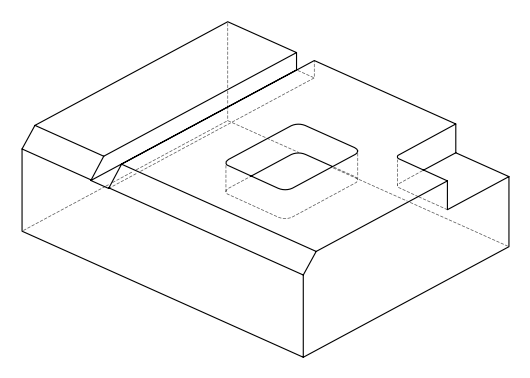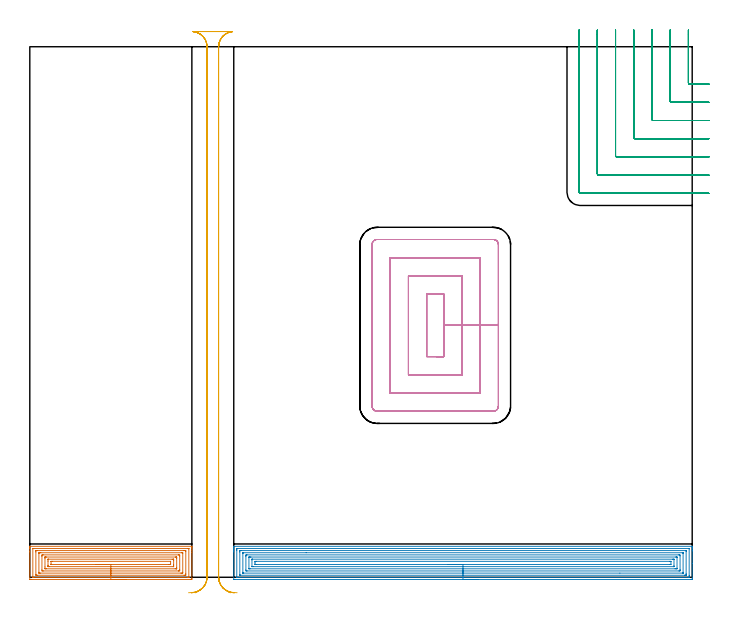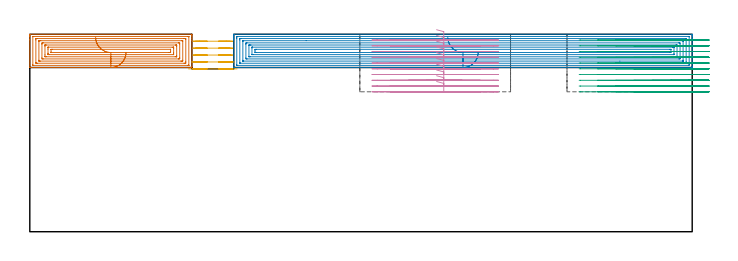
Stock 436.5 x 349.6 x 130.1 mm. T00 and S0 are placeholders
(PLAN: 5 operations, 2 tool changes, 75.3 min)
(1 AREA_MILL | FG_CHAMFER_SURFACE | UGT0205_001 | 7.21 min | 27541 mm3)
(2 AREA_MILL_1 | FG_CHAMFER_SURFACE_1 | UGT0205_001 | 19.71 min | 74382 mm3)
(3 MILL_CORNER_NOTCH_RECTANGULAR | CORNER_NOTCH_RECTANGULAR | NXT0201_012 | Follow Part, ap 4, ae 75% | 18.79 min | 326447 mm3)
(4 MILL_RECTANGULAR_POCKET | POCKET_RECTANGULAR_STRAIGHT | NXT0201_012 | Follow Part, ap 4, ae 75% | 21.64 min | 482116 mm3)
(5 MILL_RECTANGULAR_SLOT | SLOT_RECTANGULAR | UGT0201_094 | Follow Part, ap 5, ae 75% | 7.93 min | 216102 mm3)
(TOOL UGT0205_001 | Chamfer Mill 20 x 3 x 45 deg. | D20 FL50 Z2)
(TOOL NXT0201_012 | ENDMILL 16mm [2P460-1600-NA 1630] | D16 FL38 Z6)
(TOOL UGT0201_094 | End mill 20 mm | D20 FL38 Z4)
(OP 1 AREA_MILL)
G17 G21 G94 G90
T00 M6
G54
G17 G0 G90 X63.4 Y-1.5 S1061 M3
G43 Z140.1 H0
Z118.2
G94 G1 X63.362 Z117.328 F250.
X63.248 Z116.463
X63.059 Z115.612
X62.797 Z114.78
X62.463 Z113.974
X62.06 Z113.2
X61.592 Z112.464
X61.06 Z111.772
X60.471 Z111.129
X59.828 Z110.54
X59.136 Z110.008
X58.4 Z109.54
X57.626 Z109.137
X56.82 Z108.803
X55.988 Z108.541
X55.136 Z108.352
X54.272 Z108.238
X53.4 Z108.2
X0.632
X0.15 Y-1.495 Z108.203
X0.01 Y-1.492 Z108.206
X0. Y-1.348 Z108.349
Y16.735 Z126.43
Y19.113 Z128.808
Y19.84 Z129.539
Y20.062 Z129.761
X0.003 Y20.233 Z129.926
X0.01 Y20.397 Z130.089
X0.185 Y20.4 Z130.1
X106.615
X106.79 Y20.397 Z130.089
X106.797 Y20.233 Z129.926
X106.8 Y20.061 Z129.761
Y19.84 Z129.539
Y19.113 Z128.807
Y17.871 Z127.567
Y16.477 Z126.173
Y-0.834 Z108.864
X106.797 Y-1.091 Z108.607
X106.79 Y-1.492 Z108.205
X106.58 Y-1.496 Z108.202
X106.168 Y-1.5 Z108.2
X53.4
Y-0.086 Z109.614
X2.421 Y-0.085 Z109.615
X2.29 Y-0.084 Z109.616
X2.056 Y-0.079 Z109.621
X2.009 Y-0.075 Z109.625
X2.005 Y-0.042 Z109.658
X2.003 Y-0.006 Z109.694
X2. Y0.201 Z109.901
X2.001 Y18.785 Z128.485
X2.003 Y18.896 Z128.596
X2.008 Y18.968 Z128.668
X2.012 Y18.98 Z128.68
X2.016 Y18.982 Z128.682
X2.039 Y18.984 Z128.684
X2.421 Y18.986 Z128.686
X2.55
X104.379 Y18.985 Z128.685
X104.51 Y18.984 Z128.684
X104.744 Y18.979 Z128.679
X104.791 Y18.975 Z128.675
X104.795 Y18.942 Z128.642
X104.797 Y18.906 Z128.606
X104.8 Y18.7 Z128.4
X104.799 Y0.114 Z109.814
X104.797 Y0.004 Z109.704
X104.792 Y-0.069 Z109.631
X104.788 Y-0.08 Z109.62
X104.784 Y-0.082 Z109.618
X104.761 Y-0.084 Z109.616
X104.379 Y-0.086 Z109.614
X104.25
X53.4
Y1.328 Z111.028
X5.104 Y1.329 Z111.029
X4.426 Y1.332 Z111.032
X4.21 Y1.335 Z111.035
X4.01 Y1.345 Z111.045
X4.005 Y1.544 Z111.244
X4.001 Y1.749 Z111.449
Y16.683 Z126.383
X4.005 Y17.356 Z127.056
X4.007 Y17.555 Z127.255
X4.21 Y17.564 Z127.264
X4.886 Y17.57 Z127.27
X5.104 Y17.571 Z127.271
X101.696
X102.374 Y17.568 Z127.268
X102.59 Y17.564 Z127.264
X102.79 Y17.555 Z127.255
X102.795 Y17.356 Z127.056
X102.799 Y17.151 Z126.851
X102.8 Y2.217 Z111.917
X102.795 Y1.544 Z111.244
X102.793 Y1.345 Z111.045
X102.59 Y1.335 Z111.035
X101.914 Y1.33 Z111.03
X101.696 Y1.329 Z111.029
X53.4 Y1.328 Z111.028
Y2.743 Z112.443
X6.893
X6.566 Y2.744 Z112.444
X6.151 Y2.748 Z112.448
X6.075 Y2.75 Z112.45
X6.01 Y2.759 Z112.459
X6.007 Y2.863 Z112.563
X6. Y3.3 Z113.
Y15.597 Z125.297
X6.007 Y16.037 Z125.737
X6.01 Y16.141 Z125.841
X6.136 Y16.15 Z125.85
X6.328 Y16.154 Z125.854
X6.893 Y16.157 Z125.857
X7.219
X99.907
X100.234 Y16.156 Z125.856
X100.649 Y16.152 Z125.852
X100.725 Y16.15 Z125.85
X100.79 Y16.141 Z125.841
X100.793 Y16.037 Z125.737
X100.8 Y15.6 Z125.3
Y3.303 Z113.003
X100.793 Y2.863 Z112.563
X100.79 Y2.759 Z112.459
X100.665 Y2.75 Z112.45
X100.472 Y2.746 Z112.446
X99.907 Y2.743 Z112.443
X99.581
X53.4
Y4.157 Z113.857
X8.704
X8.682 Y4.158 Z113.858
X8.01 Y4.179 Z113.879
X8.001 Y4.848 Z114.548
Y13.842 Z123.542
X8.004 Y14.507 Z124.207
X8.01 Y14.72 Z124.42
X8.659 Y14.742 Z124.442
X8.682 Y14.743 Z124.443
X98.096
X98.118 Y14.742 Z124.442
X98.79 Y14.72 Z124.42
X98.799 Y14.052 Z123.752
Y5.058 Z114.758
X98.796 Y4.392 Z114.092
X98.79 Y4.179 Z113.879
X98.141 Y4.158 Z113.858
X98.118 Y4.157 Z113.857
X53.4
Y5.571 Z115.271
X10.842 Y5.572 Z115.272
X10.47 Y5.574 Z115.274
X10.099 Y5.578 Z115.278
X10.01 Y5.584 Z115.284
X10.006 Y5.659 Z115.359
X10.002 Y5.782 Z115.482
X10. Y6.815 Z116.515
Y12.547 Z122.247
X10.002 Y12.964 Z122.664
X10.006 Y13.195 Z122.895
X10.01 Y13.308 Z123.008
X10.019 Y13.322 Z123.022
X10.046 Y13.325 Z123.025
X10.1 Y13.328 Z123.028
X10.47 Y13.329 Z123.029
X10.993
X95.958 Y13.328 Z123.028
X96.33 Y13.326 Z123.026
X96.701 Y13.322 Z123.022
X96.79 Y13.316 Z123.016
X96.794 Y13.241 Z122.941
X96.798 Y13.118 Z122.818
X96.799 Y12.964 Z122.664
X96.8 Y12.502 Z122.202
Y6.353 Z116.053
X96.798 Y5.936 Z115.636
X96.795 Y5.705 Z115.405
X96.79 Y5.592 Z115.292
X96.781 Y5.577 Z115.277
X96.754 Y5.575 Z115.275
X96.7 Y5.572 Z115.272
X96.33 Y5.571 Z115.271
X95.807
X53.4
Y6.985 Z116.685
X12.98
X12.259 Y6.988 Z116.688
X12.08 Y6.991 Z116.691
X12.009 Y6.995 Z116.695
X12.006 Y7.014 Z116.714
X12.002 Y7.067 Z116.767
X12. Y7.693 Z117.393
Y7.948 Z117.648
Y10.583 Z120.283
Y11.461 Z121.161
X12.002 Y11.716 Z121.416
X12.007 Y11.885 Z121.585
X12.01 Y11.91 Z121.61
X12.013 Y11.911 Z121.611
X12.034 Y11.913 Z121.613
X12.433 Y11.915 Z121.615
X93.82
X94.541 Y11.912 Z121.612
X94.72 Y11.909 Z121.609
X94.791 Y11.905 Z121.605
X94.794 Y11.885 Z121.585
X94.798 Y11.833 Z121.533
X94.8 Y11.207 Z120.907
Y10.952 Z120.652
Y8.317 Z118.017
Y7.439 Z117.139
X94.798 Y7.184 Z116.884
X94.793 Y7.015 Z116.715
X94.79 Y6.99 Z116.69
X94.787 Y6.989 Z116.689
X94.766 Y6.987 Z116.687
X94.721 Y6.986 Z116.686
X94.541 Y6.985 Z116.685
X53.4
Y8.4 Z118.1
X14.048
X14.024 Y8.402 Z118.102
X14.016 Y8.405 Z118.105
X14.009 Y8.432 Z118.132
X14.002 Y8.525 Z118.225
X14. Y8.572 Z118.272
Y8.618 Z118.318
X14.001 Y10.375 Z120.075
X14.004 Y10.422 Z120.122
X14.014 Y10.494 Z120.194
X14.048 Y10.496 Z120.196
X14.767 Y10.5 Z120.2
X14.942
X92.752
X92.776 Y10.498 Z120.198
X92.784 Y10.495 Z120.195
X92.791 Y10.468 Z120.168
X92.798 Y10.375 Z120.075
X92.8 Y10.328 Z120.028
Y10.282 Z119.982
Y8.572 Z118.272
Y8.525 Z118.225
X92.796 Y8.478 Z118.178
X92.786 Y8.406 Z118.106
X92.752 Y8.404 Z118.104
X92.033 Y8.4 Z118.1
X91.858
X53.4
X52.528 Z118.138
X51.664 Z118.251
X50.812 Z118.44
X49.98 Z118.703
X49.174 Z119.036
X48.4 Z119.439
X47.664 Z119.908
X46.972 Z120.439
X46.329 Z121.028
X45.74 Z121.672
X45.208 Z122.364
X44.74 Z123.1
X44.337 Z123.873
X44.003 Z124.679
X43.741 Z125.511
X43.552 Z126.363
X43.438 Z127.228
X43.4 Z128.1
G0 Z140.1
M5
M2
(OP 2 AREA_MILL_1)
G17 G21 G94 G90
T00 M6
G54
G17 G0 G90 X295.45 Y-1.5 S1061 M3
G43 Z140.1 H0
Z118.2
G94 G1 X295.412 Z117.328 F250.
X295.298 Z116.463
X295.109 Z115.612
X294.847 Z114.78
X294.513 Z113.974
X294.11 Z113.2
X293.642 Z112.464
X293.11 Z111.772
X292.521 Z111.129
X291.878 Z110.54
X291.186 Z110.008
X290.45 Z109.54
X289.676 Z109.137
X288.87 Z108.803
X288.038 Z108.541
X287.186 Z108.352
X286.322 Z108.238
X285.45 Z108.2
X135.011
X134.528 Y-1.495 Z108.203
X134.41 Y-1.492 Z108.206
X134.4 Y-1.369 Z108.329
Y16.755 Z126.45
Y17.356 Z127.05
Y17.911 Z127.608
Y18.234 Z127.93
Y18.79 Z128.486
Y19.113 Z128.807
Y19.759 Z129.458
Y20.099 Z129.799
X134.403 Y20.252 Z129.944
X134.41 Y20.398 Z130.089
X134.564 Y20.4 Z130.1
X436.336
X436.49 Y20.398 Z130.089
X436.497 Y20.252 Z129.944
X436.5 Y20.099 Z129.799
Y19.758 Z129.458
Y19.113 Z128.807
Y17.911 Z127.608
Y17.356 Z127.05
Y8.999 Z118.697
Y-1.091 Z108.606
X436.497 Y-1.372 Z108.326
X436.49 Y-1.492 Z108.205
X436.368 Y-1.499 Z108.199
X435.889 Y-1.5 Z108.2
X285.45
Y-0.086 Z109.614
X136.796
X136.666 Y-0.085 Z109.615
X136.441 Y-0.08 Z109.62
X136.418 Y-0.079 Z109.621
X136.41 Y-0.069 Z109.631
X136.404 Y-0.039 Z109.661
X136.402 Y-0.009 Z109.691
X136.4 Y0.177 Z109.877
Y17.745 Z127.445
X136.403 Y18.234 Z127.934
X136.407 Y18.617 Z128.317
X136.424 Y18.979 Z128.679
X136.796 Y18.984 Z128.684
X136.926 Y18.985 Z128.685
X434.104
X434.234
X434.459 Y18.98 Z128.68
X434.482 Y18.979 Z128.679
X434.49 Y18.969 Z128.669
X434.496 Y18.939 Z128.639
X434.498 Y18.909 Z128.609
X434.5 Y18.723 Z128.423
Y1.155 Z110.855
X434.497 Y0.666 Z110.366
X434.493 Y0.283 Z109.983
X434.476 Y-0.079 Z109.621
X434.104 Y-0.084 Z109.616
X433.974 Y-0.085 Z109.615
X285.45 Y-0.086 Z109.614
Y1.328 Z111.028
X138.582 Y1.329 Z111.029
X138.509 Y1.33 Z111.03
X138.451 Y1.332 Z111.032
X138.42 Y1.335 Z111.035
X138.41 Y1.366 Z111.066
X138.405 Y1.544 Z111.244
X138.401 Y1.722 Z111.422
X138.4 Y16.656 Z126.356
X138.402 Y17.356 Z127.056
X138.404 Y17.53 Z127.23
X138.409 Y17.557 Z127.257
X138.422 Y17.565 Z127.265
X138.473 Y17.567 Z127.267
X138.582 Y17.569 Z127.269
X139.255 Y17.571 Z127.271
X139.475 Y17.572 Z127.272
X432.318 Y17.571 Z127.271
X432.391 Y17.57 Z127.27
X432.449 Y17.567 Z127.267
X432.48 Y17.565 Z127.265
X432.49 Y17.534 Z127.234
X432.495 Y17.356 Z127.056
X432.499 Y17.178 Z126.878
X432.5 Y2.244 Z111.944
X432.498 Y1.544 Z111.244
X432.496 Y1.369 Z111.069
X432.491 Y1.343 Z111.043
X432.478 Y1.335 Z111.035
X432.427 Y1.333 Z111.033
X432.318 Y1.331 Z111.031
X431.645 Y1.329 Z111.029
X431.425 Y1.328 Z111.028
X285.45
Y2.743 Z112.443
X140.935
X140.532 Y2.745 Z112.445
X140.451 Y2.747 Z112.447
X140.42 Y2.749 Z112.449
X140.41 Y2.781 Z112.481
X140.407 Y2.878 Z112.578
X140.4 Y3.269 Z112.969
Y15.599 Z125.299
X140.404 Y16.022 Z125.722
X140.408 Y16.127 Z125.827
X140.41 Y16.148 Z125.848
X140.436 Y16.151 Z125.851
X140.504 Y16.154 Z125.854
X140.694 Y16.156 Z125.856
X182.093 Y16.157 Z125.857
X429.965
X430.368 Y16.155 Z125.855
X430.449 Y16.153 Z125.853
X430.48 Y16.151 Z125.851
X430.49 Y16.119 Z125.819
X430.5 Y15.599 Z125.299
Y3.301 Z113.001
X430.496 Y2.878 Z112.578
X430.492 Y2.773 Z112.473
X430.49 Y2.752 Z112.452
X430.464 Y2.749 Z112.449
X430.396 Y2.746 Z112.446
X430.206 Y2.744 Z112.444
X388.853 Y2.743 Z112.443
X285.45
Y4.157 Z113.857
X143.069
X143.046 Y4.158 Z113.858
X142.41 Y4.179 Z113.879
X142.401 Y4.814 Z114.514
Y13.842 Z123.542
X142.403 Y14.474 Z124.174
X142.41 Y14.72 Z124.42
X143.024 Y14.742 Z124.442
X143.046 Y14.743 Z124.443
X427.832
X427.854 Y14.742 Z124.442
X428.49 Y14.72 Z124.42
X428.499 Y14.086 Z123.786
Y5.058 Z114.758
X428.497 Y4.426 Z114.126
X428.49 Y4.179 Z113.879
X427.876 Y4.158 Z113.858
X427.854 Y4.157 Z113.857
X285.45
Y5.571 Z115.271
X145.203
X144.832 Y5.573 Z115.273
X144.461 Y5.576 Z115.276
X144.419 Y5.578 Z115.278
X144.41 Y5.607 Z115.307
X144.405 Y5.682 Z115.382
X144.401 Y5.795 Z115.495
Y12.964 Z122.664
X144.405 Y13.176 Z122.876
X144.41 Y13.281 Z122.981
X144.416 Y13.322 Z123.022
X144.465 Y13.325 Z123.025
X144.832 Y13.327 Z123.027
X145.353 Y13.329 Z123.029
X145.724
X425.697
X426.068 Y13.327 Z123.027
X426.439 Y13.324 Z123.024
X426.481 Y13.322 Z123.022
X426.49 Y13.293 Z122.993
X426.495 Y13.218 Z122.918
X426.499 Y13.105 Z122.805
Y5.936 Z115.636
X426.495 Y5.724 Z115.424
X426.49 Y5.619 Z115.319
X426.484 Y5.578 Z115.278
X426.435 Y5.575 Z115.275
X426.068 Y5.573 Z115.273
X425.547 Y5.571 Z115.271
X425.176
X285.45
Y6.985 Z116.685
X147.336
X146.617 Y6.989 Z116.689
X146.437 Y6.992 Z116.692
X146.408 Y6.996 Z116.696
X146.406 Y7.002 Z116.702
X146.402 Y7.027 Z116.727
X146.4 Y11.42 Z121.12
X146.401 Y11.634 Z121.334
X146.403 Y11.776 Z121.476
X146.409 Y11.89 Z121.59
X146.413 Y11.909 Z121.609
X146.417 Y11.911 Z121.611
X146.437 Y11.913 Z121.613
X146.617 Y11.914 Z121.614
X146.791 Y11.915 Z121.615
X423.564 Y11.914 Z121.614
X424.283 Y11.911 Z121.611
X424.463 Y11.908 Z121.608
X424.492 Y11.904 Z121.604
X424.494 Y11.898 Z121.598
X424.498 Y11.873 Z121.573
X424.5 Y7.48 Z117.18
X424.499 Y7.266 Z116.966
X424.497 Y7.124 Z116.824
X424.491 Y7.01 Z116.71
X424.487 Y6.991 Z116.691
X424.483 Y6.989 Z116.689
X424.463 Y6.987 Z116.687
X424.283 Y6.986 Z116.686
X424.109 Y6.985 Z116.685
X285.45
Y8.399 Z118.099
X149.296 Y8.4 Z118.1
X148.574 Y8.403 Z118.103
X148.403 Y8.407 Z118.107
X148.4 Y8.574 Z118.274
Y9.45 Z119.15
Y10.328 Z120.028
X148.403 Y10.493 Z120.193
X149.122 Y10.499 Z120.199
X149.296 Y10.5 Z120.2
X421.604
X422.326 Y10.496 Z120.196
X422.497 Y10.493 Z120.193
X422.5 Y10.328 Z120.028
Y8.572 Z118.272
X422.497 Y8.407 Z118.107
X421.778 Y8.401 Z118.101
X421.604 Y8.4 Z118.1
X285.45 Y8.399 Z118.099
X284.578 Z118.138
X283.714 Z118.251
X282.862 Z118.44
X282.03 Z118.703
X281.224 Z119.036
X280.45 Z119.439
X279.714 Z119.908
X279.022 Z120.439
X278.379 Z121.028
X277.79 Z121.672
X277.258 Z122.364
X276.79 Z123.099
X276.387 Z123.873
X276.053 Z124.679
X275.791 Z125.511
X275.602 Z126.363
X275.488 Z127.228
X275.45 Z128.099
G0 Z140.1
M5
M2
(OP 3 MILL_CORNER_NOTCH_RECTANGULAR)
G17 G21 G94 G90
T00 M6
G54
G17 G0 G90 X434. Y360.6 S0 M3
G43 Z140.1 H1
Z126.31
G94 G1 Y357.6 F250.
Y325.794 F500.
G3 X434.794 Y325. R0.8
G1 X444.5
X447.5 F250.
G0 Z140.1
X422. Y360.6
Z126.31
G1 Y357.6
Y313.794 F500.
G3 X422.794 Y313. R0.8
G1 X444.5
X447.5 F250.
G0 Z140.1
X410. Y360.6
Z126.31
G1 Y357.6
Y301.795 F500.
G3 X410.795 Y301. R0.8
G1 X444.5
X447.5 F250.
G0 Z140.1
X398. Y360.6
Z126.31
G1 Y357.6
Y289.795 F500.
G3 X398.795 Y289. R0.8
G1 X444.5
X447.5 F250.
G0 Z140.1
X386. Y360.6
Z126.31
G1 Y357.6
Y277.795 F500.
G3 X386.795 Y277. R0.8
G1 X444.5
X447.5 F250.
G0 Z140.1
X374. Y360.6
Z126.31
G1 Y357.6
Y265.796 F500.
G3 X374.796 Y265. R0.8
G1 X444.5
X447.5 F250.
G0 Z140.1
X362. Y360.6
Z126.31
G1 Y357.6
Y253.8 F500.
G3 X362.8 Y253. R0.8
G1 X444.5
X447.5 F250.
G0 Z140.1
X434. Y360.6
Z122.52
G1 Y357.6
Y325.794 F500.
G3 X434.794 Y325. R0.8
G1 X444.5
X447.5 F250.
G0 Z140.1
X422. Y360.6
Z122.52
G1 Y357.6
Y313.794 F500.
G3 X422.794 Y313. R0.8
G1 X444.5
X447.5 F250.
G0 Z140.1
X410. Y360.6
Z122.52
G1 Y357.6
Y301.795 F500.
G3 X410.795 Y301. R0.8
G1 X444.5
X447.5 F250.
G0 Z140.1
X398. Y360.6
Z122.52
G1 Y357.6
Y289.795 F500.
G3 X398.795 Y289. R0.8
G1 X444.5
X447.5 F250.
G0 Z140.1
X386. Y360.6
Z122.52
G1 Y357.6
Y277.795 F500.
G3 X386.795 Y277. R0.8
G1 X444.5
X447.5 F250.
G0 Z140.1
X374. Y360.6
Z122.52
G1 Y357.6
Y265.796 F500.
G3 X374.796 Y265. R0.8
G1 X444.5
X447.5 F250.
G0 Z140.1
X362. Y360.6
Z122.52
G1 Y357.6
Y253.8 F500.
G3 X362.8 Y253. R0.8
G1 X444.5
X447.5 F250.
G0 Z140.1
X434. Y360.6
Z118.73
G1 Y357.6
Y325.794 F500.
G3 X434.794 Y325. R0.8
G1 X444.5
X447.5 F250.
G0 Z140.1
X422. Y360.6
Z118.73
G1 Y357.6
Y313.794 F500.
G3 X422.794 Y313. R0.8
G1 X444.5
X447.5 F250.
G0 Z140.1
X410. Y360.6
Z118.73
G1 Y357.6
Y301.795 F500.
G3 X410.795 Y301. R0.8
G1 X444.5
X447.5 F250.
G0 Z140.1
X398. Y360.6
Z118.73
G1 Y357.6
Y289.795 F500.
G3 X398.795 Y289. R0.8
G1 X444.5
X447.5 F250.
G0 Z140.1
X386. Y360.6
Z118.73
G1 Y357.6
Y277.795 F500.
G3 X386.795 Y277. R0.8
G1 X444.5
X447.5 F250.
G0 Z140.1
X374. Y360.6
Z118.73
G1 Y357.6
Y265.796 F500.
G3 X374.796 Y265. R0.8
G1 X444.5
X447.5 F250.
G0 Z140.1
X362. Y360.6
Z118.73
G1 Y357.6
Y253.8 F500.
G3 X362.8 Y253. R0.8
G1 X444.5
X447.5 F250.
G0 Z140.1
X434. Y360.6
Z114.94
G1 Y357.6
Y325.794 F500.
G3 X434.794 Y325. R0.8
G1 X444.5
X447.5 F250.
G0 Z140.1
X422. Y360.6
Z114.94
G1 Y357.6
Y313.794 F500.
G3 X422.794 Y313. R0.8
G1 X444.5
X447.5 F250.
G0 Z140.1
X410. Y360.6
Z114.94
G1 Y357.6
Y301.795 F500.
G3 X410.795 Y301. R0.8
G1 X444.5
X447.5 F250.
G0 Z140.1
X398. Y360.6
Z114.94
G1 Y357.6
Y289.795 F500.
G3 X398.795 Y289. R0.8
G1 X444.5
X447.5 F250.
G0 Z140.1
X386. Y360.6
Z114.94
G1 Y357.6
Y277.795 F500.
G3 X386.795 Y277. R0.8
G1 X444.5
X447.5 F250.
G0 Z140.1
X374. Y360.6
Z114.94
G1 Y357.6
Y265.796 F500.
G3 X374.796 Y265. R0.8
G1 X444.5
X447.5 F250.
G0 Z140.1
X362. Y360.6
Z114.94
G1 Y357.6
Y253.8 F500.
G3 X362.8 Y253. R0.8
G1 X444.5
X447.5 F250.
G0 Z140.1
X434. Y360.6
Z111.15
G1 Y357.6
Y325.794 F500.
G3 X434.794 Y325. R0.8
G1 X444.5
X447.5 F250.
G0 Z140.1
X422. Y360.6
Z111.15
G1 Y357.6
Y313.794 F500.
G3 X422.794 Y313. R0.8
G1 X444.5
X447.5 F250.
G0 Z140.1
X410. Y360.6
Z111.15
G1 Y357.6
Y301.795 F500.
G3 X410.795 Y301. R0.8
G1 X444.5
X447.5 F250.
G0 Z140.1
X398. Y360.6
Z111.15
G1 Y357.6
Y289.795 F500.
G3 X398.795 Y289. R0.8
G1 X444.5
X447.5 F250.
G0 Z140.1
X386. Y360.6
Z111.15
G1 Y357.6
Y277.795 F500.
G3 X386.795 Y277. R0.8
G1 X444.5
X447.5 F250.
G0 Z140.1
X374. Y360.6
Z111.15
G1 Y357.6
Y265.796 F500.
G3 X374.796 Y265. R0.8
G1 X444.5
X447.5 F250.
G0 Z140.1
X362. Y360.6
Z111.15
G1 Y357.6
Y253.8 F500.
G3 X362.8 Y253. R0.8
G1 X444.5
X447.5 F250.
G0 Z140.1
X434. Y360.6
Z107.36
G1 Y357.6
Y325.794 F500.
G3 X434.794 Y325. R0.8
G1 X444.5
X447.5 F250.
G0 Z140.1
X422. Y360.6
Z107.36
G1 Y357.6
Y313.794 F500.
G3 X422.794 Y313. R0.8
G1 X444.5
X447.5 F250.
G0 Z140.1
X410. Y360.6
Z107.36
G1 Y357.6
Y301.795 F500.
G3 X410.795 Y301. R0.8
G1 X444.5
X447.5 F250.
G0 Z140.1
X398. Y360.6
Z107.36
G1 Y357.6
Y289.795 F500.
G3 X398.795 Y289. R0.8
G1 X444.5
X447.5 F250.
G0 Z140.1
X386. Y360.6
Z107.36
G1 Y357.6
Y277.795 F500.
G3 X386.795 Y277. R0.8
G1 X444.5
X447.5 F250.
G0 Z140.1
X374. Y360.6
Z107.36
G1 Y357.6
Y265.796 F500.
G3 X374.796 Y265. R0.8
G1 X444.5
X447.5 F250.
G0 Z140.1
X362. Y360.6
Z107.36
G1 Y357.6
Y253.8 F500.
G3 X362.8 Y253. R0.8
G1 X444.5
X447.5 F250.
G0 Z140.1
X434. Y360.6
Z103.57
G1 Y357.6
Y325.794 F500.
G3 X434.794 Y325. R0.8
G1 X444.5
X447.5 F250.
G0 Z140.1
X422. Y360.6
Z103.57
G1 Y357.6
Y313.794 F500.
G3 X422.794 Y313. R0.8
G1 X444.5
X447.5 F250.
G0 Z140.1
X410. Y360.6
Z103.57
G1 Y357.6
Y301.795 F500.
G3 X410.795 Y301. R0.8
G1 X444.5
X447.5 F250.
G0 Z140.1
X398. Y360.6
Z103.57
G1 Y357.6
Y289.795 F500.
G3 X398.795 Y289. R0.8
G1 X444.5
X447.5 F250.
G0 Z140.1
X386. Y360.6
Z103.57
G1 Y357.6
Y277.795 F500.
G3 X386.795 Y277. R0.8
G1 X444.5
X447.5 F250.
G0 Z140.1
X374. Y360.6
Z103.57
G1 Y357.6
Y265.796 F500.
G3 X374.796 Y265. R0.8
G1 X444.5
X447.5 F250.
G0 Z140.1
X362. Y360.6
Z103.57
G1 Y357.6
Y253.8 F500.
G3 X362.8 Y253. R0.8
G1 X444.5
X447.5 F250.
G0 Z140.1
X434. Y360.6
Z99.78
G1 Y357.6
Y325.794 F500.
G3 X434.794 Y325. R0.8
G1 X444.5
X447.5 F250.
G0 Z140.1
X422. Y360.6
Z99.78
G1 Y357.6
Y313.794 F500.
G3 X422.794 Y313. R0.8
G1 X444.5
X447.5 F250.
G0 Z140.1
X410. Y360.6
Z99.78
G1 Y357.6
Y301.795 F500.
G3 X410.795 Y301. R0.8
G1 X444.5
X447.5 F250.
G0 Z140.1
X398. Y360.6
Z99.78
G1 Y357.6
Y289.795 F500.
G3 X398.795 Y289. R0.8
G1 X444.5
X447.5 F250.
G0 Z140.1
X386. Y360.6
Z99.78
G1 Y357.6
Y277.795 F500.
G3 X386.795 Y277. R0.8
G1 X444.5
X447.5 F250.
G0 Z140.1
X374. Y360.6
Z99.78
G1 Y357.6
Y265.796 F500.
G3 X374.796 Y265. R0.8
G1 X444.5
X447.5 F250.
G0 Z140.1
X362. Y360.6
Z99.78
G1 Y357.6
Y253.8 F500.
G3 X362.8 Y253. R0.8
G1 X444.5
X447.5 F250.
G0 Z140.1
X434. Y360.6
Z95.99
G1 Y357.6
Y325.794 F500.
G3 X434.794 Y325. R0.8
G1 X444.5
X447.5 F250.
G0 Z140.1
X422. Y360.6
Z95.99
G1 Y357.6
Y313.794 F500.
G3 X422.794 Y313. R0.8
G1 X444.5
X447.5 F250.
G0 Z140.1
X410. Y360.6
Z95.99
G1 Y357.6
Y301.795 F500.
G3 X410.795 Y301. R0.8
G1 X444.5
X447.5 F250.
G0 Z140.1
X398. Y360.6
Z95.99
G1 Y357.6
Y289.795 F500.
G3 X398.795 Y289. R0.8
G1 X444.5
X447.5 F250.
G0 Z140.1
X386. Y360.6
Z95.99
G1 Y357.6
Y277.795 F500.
G3 X386.795 Y277. R0.8
G1 X444.5
X447.5 F250.
G0 Z140.1
X374. Y360.6
Z95.99
G1 Y357.6
Y265.796 F500.
G3 X374.796 Y265. R0.8
G1 X444.5
X447.5 F250.
G0 Z140.1
X362. Y360.6
Z95.99
G1 Y357.6
Y253.8 F500.
G3 X362.8 Y253. R0.8
G1 X444.5
X447.5 F250.
G0 Z140.1
X434. Y360.6
Z92.2
G1 Y357.6
Y325.794 F500.
G3 X434.794 Y325. R0.8
G1 X444.5
X447.5 F250.
G0 Z140.1
X422. Y360.6
Z92.2
G1 Y357.6
Y313.794 F500.
G3 X422.794 Y313. R0.8
G1 X444.5
X447.5 F250.
G0 Z140.1
X410. Y360.6
Z92.2
G1 Y357.6
Y301.795 F500.
G3 X410.795 Y301. R0.8
G1 X444.5
X447.5 F250.
G0 Z140.1
X398. Y360.6
Z92.2
G1 Y357.6
Y289.795 F500.
G3 X398.795 Y289. R0.8
G1 X444.5
X447.5 F250.
G0 Z140.1
X386. Y360.6
Z92.2
G1 Y357.6
Y277.795 F500.
G3 X386.795 Y277. R0.8
G1 X444.5
X447.5 F250.
G0 Z140.1
X374. Y360.6
Z92.2
G1 Y357.6
Y265.796 F500.
G3 X374.796 Y265. R0.8
G1 X444.5
X447.5 F250.
G0 Z140.1
X362. Y360.6
Z92.2
G1 Y357.6
Y253.8 F500.
G3 X362.8 Y253. R0.8
G1 X444.5
X447.5 F250.
G0 Z140.1
M5
M2
(OP 4 MILL_RECTANGULAR_POCKET)
G17 G21 G94 G90
T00 M6
G54
G17 G0 G90 X268.059 Y145.4 S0 M3
G43 Z140.1 H1
Z133.1
G94 G1 X272.8 Z131.83 F250.
Y166. Z126.31
Y186.6 F500.
X261.5
Y145.4
X272.8
Y166.
X284.8
Y198.6
X249.5
Y133.4
X284.8
Y166.
X296.8
Y210.6
X237.5
Y121.4
X296.8
Y166.
X308.8
Y219.2
G3 X305.4 Y222.6 R3.4
G1 X228.9
G3 X225.5 Y219.2 R3.4
G1 Y112.8
G3 X228.9 Y109.4 R3.4
G1 X305.4
G3 X308.8 Y112.8 R3.4
G1 Y166.
Y167.
G0 X268.059 Y145.4 Z129.31
G1 X272.8 Z128.04 F250.
Y166. Z122.52
Y186.6 F500.
X261.5
Y145.4
X272.8
Y166.
X284.8
Y198.6
X249.5
Y133.4
X284.8
Y166.
X296.8
Y210.6
X237.5
Y121.4
X296.8
Y166.
X308.8
Y219.2
G3 X305.4 Y222.6 R3.4
G1 X228.9
G3 X225.5 Y219.2 R3.4
G1 Y112.8
G3 X228.9 Y109.4 R3.4
G1 X305.4
G3 X308.8 Y112.8 R3.4
G1 Y166.
Y167.
G0 X268.059 Y145.4 Z125.52
G1 X272.8 Z124.25 F250.
Y166. Z118.73
Y186.6 F500.
X261.5
Y145.4
X272.8
Y166.
X284.8
Y198.6
X249.5
Y133.4
X284.8
Y166.
X296.8
Y210.6
X237.5
Y121.4
X296.8
Y166.
X308.8
Y219.2
G3 X305.4 Y222.6 R3.4
G1 X228.9
G3 X225.5 Y219.2 R3.4
G1 Y112.8
G3 X228.9 Y109.4 R3.4
G1 X305.4
G3 X308.8 Y112.8 R3.4
G1 Y166.
Y167.
G0 X268.059 Y145.4 Z121.73
G1 X272.8 Z120.46 F250.
Y166. Z114.94
Y186.6 F500.
X261.5
Y145.4
X272.8
Y166.
X284.8
Y198.6
X249.5
Y133.4
X284.8
Y166.
X296.8
Y210.6
X237.5
Y121.4
X296.8
Y166.
X308.8
Y219.2
G3 X305.4 Y222.6 R3.4
G1 X228.9
G3 X225.5 Y219.2 R3.4
G1 Y112.8
G3 X228.9 Y109.4 R3.4
G1 X305.4
G3 X308.8 Y112.8 R3.4
G1 Y166.
Y167.
G0 X268.059 Y145.4 Z117.94
G1 X272.8 Z116.67 F250.
Y166. Z111.15
Y186.6 F500.
X261.5
Y145.4
X272.8
Y166.
X284.8
Y198.6
X249.5
Y133.4
X284.8
Y166.
X296.8
Y210.6
X237.5
Y121.4
X296.8
Y166.
X308.8
Y219.2
G3 X305.4 Y222.6 R3.4
G1 X228.9
G3 X225.5 Y219.2 R3.4
G1 Y112.8
G3 X228.9 Y109.4 R3.4
G1 X305.4
G3 X308.8 Y112.8 R3.4
G1 Y166.
Y167.
G0 X268.059 Y145.4 Z114.15
G1 X272.8 Z112.88 F250.
Y166. Z107.36
Y186.6 F500.
X261.5
Y145.4
X272.8
Y166.
X284.8
Y198.6
X249.5
Y133.4
X284.8
Y166.
X296.8
Y210.6
X237.5
Y121.4
X296.8
Y166.
X308.8
Y219.2
G3 X305.4 Y222.6 R3.4
G1 X228.9
G3 X225.5 Y219.2 R3.4
G1 Y112.8
G3 X228.9 Y109.4 R3.4
G1 X305.4
G3 X308.8 Y112.8 R3.4
G1 Y166.
Y167.
G0 X268.059 Y145.4 Z110.36
G1 X272.8 Z109.09 F250.
Y166. Z103.57
Y186.6 F500.
X261.5
Y145.4
X272.8
Y166.
X284.8
Y198.6
X249.5
Y133.4
X284.8
Y166.
X296.8
Y210.6
X237.5
Y121.4
X296.8
Y166.
X308.8
Y219.2
G3 X305.4 Y222.6 R3.4
G1 X228.9
G3 X225.5 Y219.2 R3.4
G1 Y112.8
G3 X228.9 Y109.4 R3.4
G1 X305.4
G3 X308.8 Y112.8 R3.4
G1 Y166.
Y167.
G0 X268.059 Y145.4 Z106.57
G1 X272.8 Z105.3 F250.
Y166. Z99.78
Y186.6 F500.
X261.5
Y145.4
X272.8
Y166.
X284.8
Y198.6
X249.5
Y133.4
X284.8
Y166.
X296.8
Y210.6
X237.5
Y121.4
X296.8
Y166.
X308.8
Y219.2
G3 X305.4 Y222.6 R3.4
G1 X228.9
G3 X225.5 Y219.2 R3.4
G1 Y112.8
G3 X228.9 Y109.4 R3.4
G1 X305.4
G3 X308.8 Y112.8 R3.4
G1 Y166.
Y167.
G0 X268.059 Y145.4 Z102.78
G1 X272.8 Z101.51 F250.
Y166. Z95.99
Y186.6 F500.
X261.5
Y145.4
X272.8
Y166.
X284.8
Y198.6
X249.5
Y133.4
X284.8
Y166.
X296.8
Y210.6
X237.5
Y121.4
X296.8
Y166.
X308.8
Y219.2
G3 X305.4 Y222.6 R3.4
G1 X228.9
G3 X225.5 Y219.2 R3.4
G1 Y112.8
G3 X228.9 Y109.4 R3.4
G1 X305.4
G3 X308.8 Y112.8 R3.4
G1 Y166.
Y167.
G0 X268.059 Y145.4 Z98.99
G1 X272.8 Z97.72 F250.
Y166. Z92.2
Y186.6 F500.
X261.5
Y145.4
X272.8
Y166.
X284.8
Y198.6
X249.5
Y133.4
X284.8
Y166.
X296.8
Y210.6
X237.5
Y121.4
X296.8
Y166.
X308.8
Y219.2
G3 X305.4 Y222.6 R3.4
G1 X228.9
G3 X225.5 Y219.2 R3.4
G1 Y112.8
G3 X228.9 Y109.4 R3.4
G1 X305.4
G3 X308.8 Y112.8 R3.4
G1 Y166.
Y167.
G0 Z140.1
M5
M2
(OP 5 MILL_RECTANGULAR_SLOT)
G17 G21 G94 G90
T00 M6
G54
G17 G0 G90 X131.998 Y-10.16 S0 M3
G43 Z140.1 H0
Z125.54
G94 G1 X129.4 Y-8.66 F250.
G2 X124.4 Y0. R10. F500.
G1 Y349.6
G2 X133.626 Y359.57 R10.
G1 Y359.6
X107.574
Y359.57
G2 X116.8 Y349.6 R10.
G1 Y0.
G2 X111.8 Y-8.66 R10.
G1 X109.202 Y-10.16 F250.
G0 X131.998 Z120.98
G1 X129.4 Y-8.66
G2 X124.4 Y0. R10. F500.
G1 Y349.6
G2 X133.626 Y359.57 R10.
G1 Y359.6
X107.574
Y359.57
G2 X116.8 Y349.6 R10.
G1 Y0.
G2 X111.8 Y-8.66 R10.
G1 X109.202 Y-10.16 F250.
G0 X132.222 Y-10.211 Z116.42
G1 X129.592 Y-8.768
G2 X124.4 Y0. R10. F500.
G1 Y349.6
G2 X133.626 Y359.57 R10.
G1 Y359.6
X107.574
Y359.57
G2 X116.8 Y349.6 R10.
G1 Y0.
G2 X111.611 Y-8.766 R10.
G1 X108.981 Y-10.21 F250.
G0 X134.744 Y-10.435 Z111.86
G1 X131.843 Y-9.668
G2 X124.4 Y0. R10. F500.
G1 Y349.6
G2 X133.626 Y359.57 R10.
G1 Y359.6
X107.574
Y359.57
G2 X116.8 Y349.6 R10.
G1 Y0.
G2 X109.323 Y-9.676 R10.
G1 X106.421 Y-10.433 F250.
G0 X136.617 Y-10.202 Z107.3
G1 X133.626 Y-9.97
G2 X124.4 Y0. R10. F500.
G1 Y349.6
G2 X133.626 Y359.57 R10.
G1 Y359.6
X107.574
Y359.57
G2 X116.8 Y349.6 R10.
G1 Y0.
G2 X107.574 Y-9.97 R10.
G1 X104.583 Y-10.202 F250.
G0 Z140.1
M5
M2
